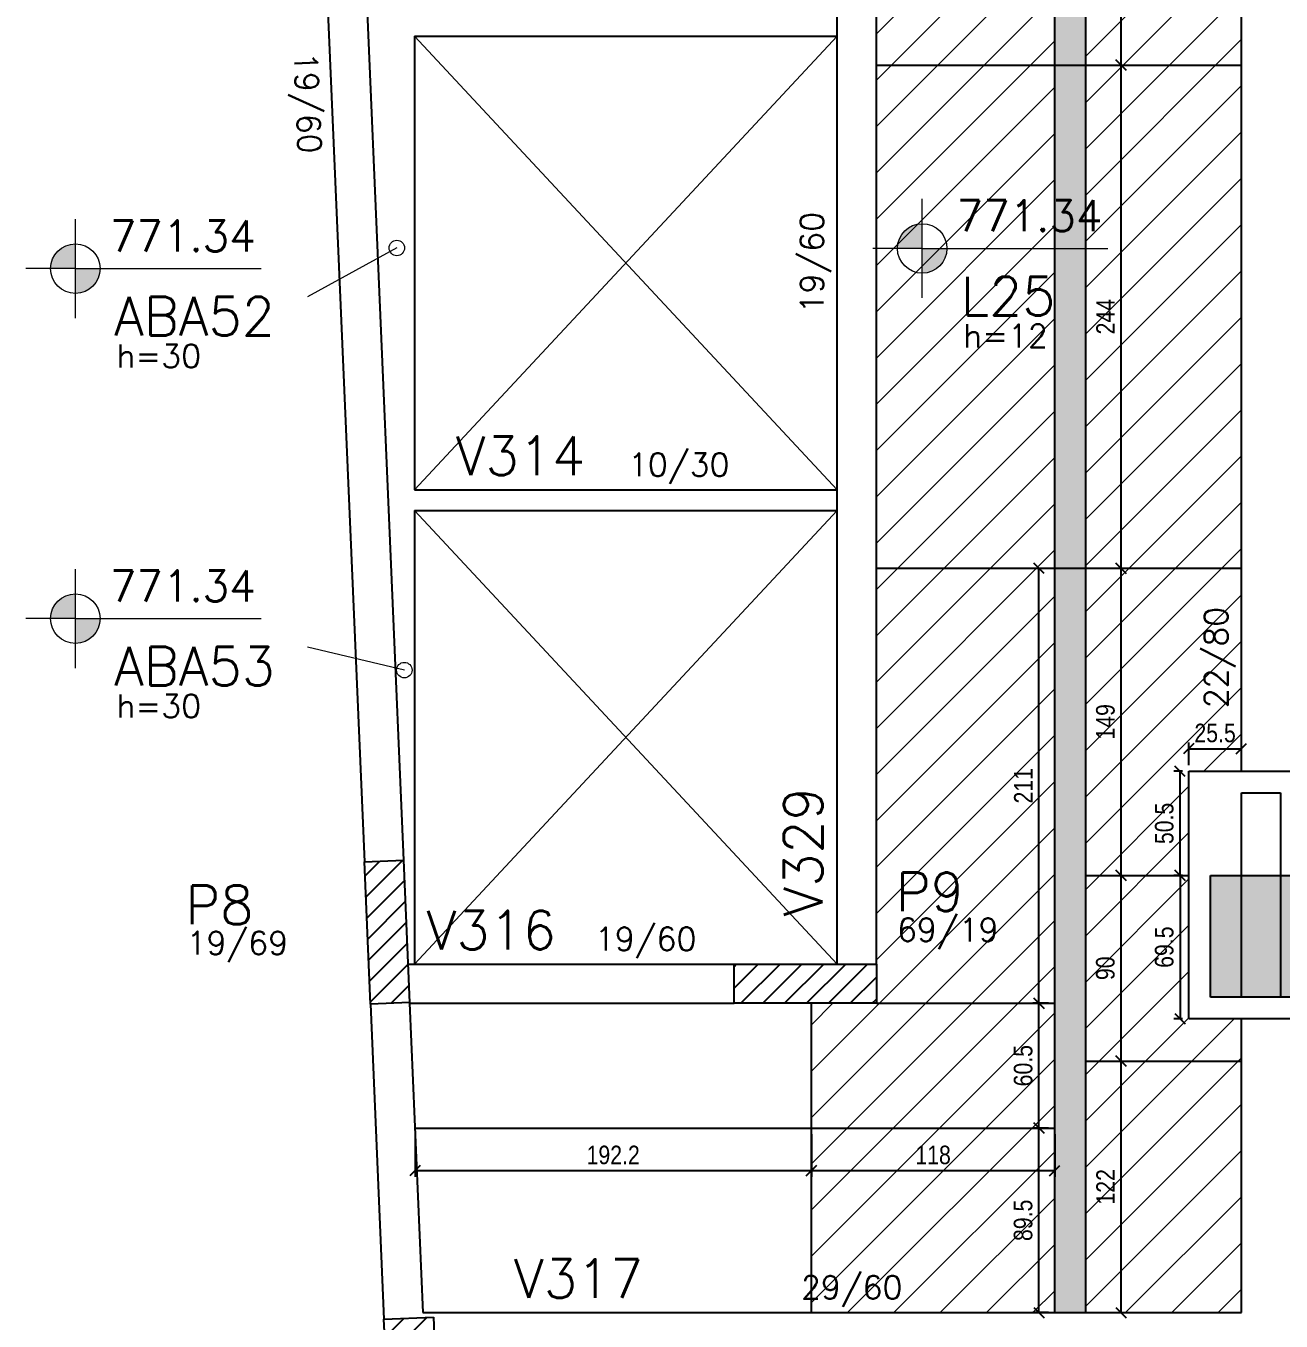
# Model space of a CAD drawing. Extents: x 8513 to 14085, y 1849 to 10799.
# Drawn here: x 9638 to 10247, y 3420 to 4048 of the extents above; entities that cross this region are included whole.
import ezdxf

# ---------------------------------------------------------------- set-up
doc = ezdxf.new("R2010")
doc.units = 0
for name, color, linetype in [('COTA', 241, 'Continuous'), ('Painéis', 200, 'Continuous'), ('Pilares', 5, 'Continuous'), ('VIGAS', 3, 'Continuous'), ('Vázio', 240, 'Continuous')]:
    doc.layers.add(name, color=color, linetype=linetype)
for name, color, linetype, lineweight in [('EST-LAJE-TEXT', 7, 'Continuous', 9), ('EST-PILAR-TEXT', 7, 'Continuous', 9), ('EST-VIGA-TEXT', 7, 'Continuous', 9), ('Hachura', 253, 'Continuous', 9), ('REAPROVEITAMENTO', 7, 'Continuous', 9)]:
    doc.layers.add(name, color=color, linetype=linetype, lineweight=lineweight)
doc.styles.add('COTA TECNICA-50', font='techl___.ttf', dxfattribs={"height": 9})
doc.styles.add('RomanS_IV50', font='romans_IV50.ttf', dxfattribs={"height": 11.25})
doc.styles.add('RomanS_IV50_B', font='', dxfattribs={"height": 18.75})
doc.styles.add('RomanS_IV50_B_1', font='', dxfattribs={"height": 22.5})
doc.styles.get('RomanS_IV50_B').set_extended_font_data('RomanS_IV50', bold=True)
doc.styles.get('RomanS_IV50_B_1').set_extended_font_data('RomanS_IV50', bold=True)
doc.dimstyles.new('PAINEL', dxfattribs={"dimtxt": 9, "dimasz": 5, "dimexe": 3, "dimexo": 3, "dimgap": 3, "dimtad": 1, "dimdec": 1, "dimzin": 12, "dimdsep": 46, "dimtxsty": 'COTA TECNICA-50', "dimblk": 'OBLIQUE', "dimcen": 0, "dimclrd": 4, "dimclre": 4, "dimclrt": 1, "dimadec": 1, "dimazin": 3, "dimtfac": 1, "dimtdec": 1, "dimtmove": 0, "dimatfit": 3, "dimldrblk": 'OBLIQUE', "dimfxl": 1, "dimtolj": 1, "dimtzin": 12, "dimarcsym": 0})
pattern_1 = [(45, (10227.5145, 3498.507), (-5.3033, 5.3033), [])]

# ---------------------------------------------------------------- blocks, each defined once
blk = doc.blocks.new('FA_Floor_TAG_SURVEY_R01 - NIV_TIT_H_TXT1__TXT2_Menor-2303205-BUSINESS')
at = {"layer": 'EST-LAJE-TEXT'}
h = blk.add_hatch(color=256, dxfattribs=at)
edge = h.paths.add_edge_path(flags=0)
edge.add_line((-0.28, 0.565), (-0.28, 0.405))
edge.add_line((-0.28, 0.405), (-0.44, 0.405))
edge.add_arc((-0.28, 0.405), 0.16, 90, 180, ccw=False)
h = blk.add_hatch(color=256, dxfattribs=at)
edge = h.paths.add_edge_path(flags=0)
edge.add_arc((-0.28, 0.405), 0.16, -90, 0, ccw=False)
edge.add_line((-0.28, 0.245), (-0.28, 0.405))
edge.add_line((-0.28, 0.405), (-0.12, 0.405))
for p, q in [((-0.28, 0.085), (-0.28, 0.725)), ((-0.28, 0.405), (-0.6, 0.405)), ((-0.28, 0.405), (0.92, 0.405))]:
    blk.add_line(p, q, dxfattribs=at)
blk.add_circle((-0.28, 0.405), 0.16, dxfattribs=at)
blk = doc.blocks.new('_Oblique')
at = {"color": 0, "linetype": 'ByBlock', "lineweight": -2}
blk.add_line((-0.5, -0.5), (0.5, 0.5), dxfattribs=at)
blk = doc.blocks.new('*D501')
at = {"layer": 'COTA', "color": 4, "lineweight": -2, "transparency": 16777216}
for p, q in [((9826.79, 3510.51), (9826.79, 3489.85)), ((10019.01, 3510.51), (10019.01, 3489.85)), ((9826.79, 3492.85), (10019.01, 3492.85))]:
    blk.add_line(p, q, dxfattribs=at)
at = {"layer": 'Defpoints', "color": 0, "transparency": 16777216}
for p in [(9826.79, 3513.51), (10019.01, 3513.51), (10019.01, 3492.85)]:
    blk.add_point(p, dxfattribs=at)
at = {"layer": 'COTA', "color": 4, "lineweight": -2, "transparency": 16777216, "xscale": 5, "yscale": 5, "zscale": 5, "rotation": 180}
blk.add_blockref('_Oblique', (9826.79, 3492.85), dxfattribs=at)
at = {"layer": 'COTA', "color": 4, "lineweight": -2, "transparency": 16777216, "xscale": 5, "yscale": 5, "zscale": 5}
blk.add_blockref('_Oblique', (10019.01, 3492.85), dxfattribs=at)
at = {"layer": 'COTA', "color": 1, "transparency": 16777216, "insert": (9922.9, 3500.42), "char_height": 9, "attachment_point": 5, "style": 'COTA TECNICA-50'}
blk.add_mtext('\\A1;192.2', dxfattribs=at)
blk = doc.blocks.new('*D502')
at = {"layer": 'COTA', "color": 4, "lineweight": -2, "transparency": 16777216}
for p, q in [((10019.01, 3510.51), (10019.01, 3489.85)), ((10137.01, 3510.51), (10137.01, 3489.85)), ((10019.01, 3492.85), (10137.01, 3492.85))]:
    blk.add_line(p, q, dxfattribs=at)
at = {"layer": 'Defpoints', "color": 0, "transparency": 16777216}
for p in [(10019.01, 3513.51), (10137.01, 3513.51), (10137.01, 3492.85)]:
    blk.add_point(p, dxfattribs=at)
at = {"layer": 'COTA', "color": 4, "lineweight": -2, "transparency": 16777216, "xscale": 5, "yscale": 5, "zscale": 5, "rotation": 180}
blk.add_blockref('_Oblique', (10019.01, 3492.85), dxfattribs=at)
at = {"layer": 'COTA', "color": 4, "lineweight": -2, "transparency": 16777216, "xscale": 5, "yscale": 5, "zscale": 5}
blk.add_blockref('_Oblique', (10137.01, 3492.85), dxfattribs=at)
at = {"layer": 'COTA', "color": 1, "transparency": 16777216, "insert": (10078.01, 3500.43), "char_height": 9, "attachment_point": 5, "style": 'COTA TECNICA-50'}
blk.add_mtext('\\A1;118', dxfattribs=at)
blk = doc.blocks.new('*D504')
at = {"layer": 'COTA', "color": 4, "lineweight": -2, "transparency": 16777216}
for p, q in [((10155.01, 3546.01), (10172.2, 3546.01)), ((10169.2, 3424.01), (10169.2, 3546.01)), ((10155.01, 3424.01), (10172.2, 3424.01))]:
    blk.add_line(p, q, dxfattribs=at)
at = {"layer": 'Defpoints', "color": 0, "transparency": 16777216}
for p in [(10152.01, 3546.01), (10169.2, 3546.01), (10152.01, 3424.01)]:
    blk.add_point(p, dxfattribs=at)
at = {"layer": 'COTA', "color": 4, "lineweight": -2, "transparency": 16777216, "xscale": 5, "yscale": 5, "zscale": 5}
for p, rotation in [((10169.2, 3546.01), 90), ((10169.2, 3424.01), 270)]:
    blk.add_blockref('_Oblique', p, dxfattribs=dict(at, rotation=rotation))
at = {"layer": 'COTA', "color": 1, "transparency": 16777216, "insert": (10161.64, 3485.01), "char_height": 9, "attachment_point": 5, "rotation": 90, "style": 'COTA TECNICA-50'}
blk.add_mtext('\\A1;122', dxfattribs=at)
blk = doc.blocks.new('*D505')
at = {"layer": 'COTA', "color": 4, "lineweight": -2, "transparency": 16777216}
for p, q in [((10155.01, 3636.01), (10172.2, 3636.01)), ((10169.2, 3546.01), (10169.2, 3636.01)), ((10155.01, 3546.01), (10172.2, 3546.01))]:
    blk.add_line(p, q, dxfattribs=at)
at = {"layer": 'Defpoints', "color": 0, "transparency": 16777216}
for p in [(10152.01, 3636.01), (10169.2, 3636.01), (10152.01, 3546.01)]:
    blk.add_point(p, dxfattribs=at)
at = {"layer": 'COTA', "color": 4, "lineweight": -2, "transparency": 16777216, "xscale": 5, "yscale": 5, "zscale": 5}
for p, rotation in [((10169.2, 3636.01), 90), ((10169.2, 3546.01), 270)]:
    blk.add_blockref('_Oblique', p, dxfattribs=dict(at, rotation=rotation))
at = {"layer": 'COTA', "color": 1, "transparency": 16777216, "insert": (10161.58, 3591.01), "char_height": 9, "attachment_point": 5, "rotation": 90, "style": 'COTA TECNICA-50'}
blk.add_mtext('\\A1;90', dxfattribs=at)
blk = doc.blocks.new('*D506')
at = {"layer": 'COTA', "color": 4, "lineweight": -2, "transparency": 16777216}
for p, q in [((10155.01, 3785.01), (10172.2, 3785.01)), ((10169.2, 3636.01), (10169.2, 3785.01)), ((10155.01, 3636.01), (10172.2, 3636.01))]:
    blk.add_line(p, q, dxfattribs=at)
at = {"layer": 'Defpoints', "color": 0, "transparency": 16777216}
for p in [(10152.01, 3785.01), (10169.2, 3785.01), (10152.01, 3636.01)]:
    blk.add_point(p, dxfattribs=at)
at = {"layer": 'COTA', "color": 4, "lineweight": -2, "transparency": 16777216, "xscale": 5, "yscale": 5, "zscale": 5}
for p, rotation in [((10169.2, 3785.01), 90), ((10169.2, 3636.01), 270)]:
    blk.add_blockref('_Oblique', p, dxfattribs=dict(at, rotation=rotation))
at = {"layer": 'COTA', "color": 1, "transparency": 16777216, "insert": (10161.61, 3710.51), "char_height": 9, "attachment_point": 5, "rotation": 90, "style": 'COTA TECNICA-50'}
blk.add_mtext('\\A1;149', dxfattribs=at)
blk = doc.blocks.new('*D507')
at = {"layer": 'COTA', "color": 4, "lineweight": -2, "transparency": 16777216}
for p, q in [((10155.01, 4029.01), (10172.2, 4029.01)), ((10169.2, 3785.01), (10169.2, 4029.01)), ((10155.01, 3785.01), (10172.2, 3785.01))]:
    blk.add_line(p, q, dxfattribs=at)
at = {"layer": 'Defpoints', "color": 0, "transparency": 16777216}
for p in [(10152.01, 4029.01), (10169.2, 4029.01), (10152.01, 3785.01)]:
    blk.add_point(p, dxfattribs=at)
at = {"layer": 'COTA', "color": 4, "lineweight": -2, "transparency": 16777216, "xscale": 5, "yscale": 5, "zscale": 5}
for p, rotation in [((10169.2, 4029.01), 90), ((10169.2, 3785.01), 270)]:
    blk.add_blockref('_Oblique', p, dxfattribs=dict(at, rotation=rotation))
at = {"layer": 'COTA', "color": 1, "transparency": 16777216, "insert": (10161.63, 3907.01), "char_height": 9, "attachment_point": 5, "rotation": 90, "style": 'COTA TECNICA-50'}
blk.add_mtext('\\A1;244', dxfattribs=at)
blk = doc.blocks.new('*D508')
at = {"layer": 'COTA', "color": 4, "lineweight": -2, "transparency": 16777216}
for p, q in [((10155.01, 4273.01), (10172.2, 4273.01)), ((10169.2, 4029.01), (10169.2, 4273.01)), ((10155.01, 4029.01), (10172.2, 4029.01))]:
    blk.add_line(p, q, dxfattribs=at)
at = {"layer": 'Defpoints', "color": 0, "transparency": 16777216}
for p in [(10152.01, 4273.01), (10169.2, 4273.01), (10152.01, 4029.01)]:
    blk.add_point(p, dxfattribs=at)
at = {"layer": 'COTA', "color": 4, "lineweight": -2, "transparency": 16777216, "xscale": 5, "yscale": 5, "zscale": 5}
for p, rotation in [((10169.2, 4273.01), 90), ((10169.2, 4029.01), 270)]:
    blk.add_blockref('_Oblique', p, dxfattribs=dict(at, rotation=rotation))
at = {"layer": 'COTA', "color": 1, "transparency": 16777216, "insert": (10161.63, 4151.01), "char_height": 9, "attachment_point": 5, "rotation": 90, "style": 'COTA TECNICA-50'}
blk.add_mtext('\\A1;244', dxfattribs=at)
blk = doc.blocks.new('*D509')
at = {"layer": 'COTA', "color": 4, "lineweight": -2, "transparency": 16777216}
for p, q in [((10134.01, 3513.51), (10126.32, 3513.51)), ((10129.32, 3424.01), (10129.32, 3513.51)), ((10134.01, 3424.01), (10126.32, 3424.01))]:
    blk.add_line(p, q, dxfattribs=at)
at = {"layer": 'Defpoints', "color": 0, "transparency": 16777216}
for p in [(10129.32, 3513.51), (10137.01, 3513.51), (10137.01, 3424.01)]:
    blk.add_point(p, dxfattribs=at)
at = {"layer": 'COTA', "color": 4, "lineweight": -2, "transparency": 16777216, "xscale": 5, "yscale": 5, "zscale": 5}
for p, rotation in [((10129.32, 3513.51), 90), ((10129.32, 3424.01), 270)]:
    blk.add_blockref('_Oblique', p, dxfattribs=dict(at, rotation=rotation))
at = {"layer": 'COTA', "color": 1, "transparency": 16777216, "insert": (10121.69, 3468.76), "char_height": 9, "attachment_point": 5, "rotation": 90, "style": 'COTA TECNICA-50'}
blk.add_mtext('\\A1;89.5', dxfattribs=at)
blk = doc.blocks.new('*D510')
at = {"layer": 'COTA', "color": 4, "lineweight": -2, "transparency": 16777216}
for p, q in [((10134.01, 3574.01), (10126.32, 3574.01)), ((10129.32, 3513.51), (10129.32, 3574.01)), ((10134.01, 3513.51), (10126.32, 3513.51))]:
    blk.add_line(p, q, dxfattribs=at)
at = {"layer": 'Defpoints', "color": 0, "transparency": 16777216}
for p in [(10129.32, 3574.01), (10137.01, 3574.01), (10137.01, 3513.51)]:
    blk.add_point(p, dxfattribs=at)
at = {"layer": 'COTA', "color": 4, "lineweight": -2, "transparency": 16777216, "xscale": 5, "yscale": 5, "zscale": 5}
for p, rotation in [((10129.32, 3574.01), 90), ((10129.32, 3513.51), 270)]:
    blk.add_blockref('_Oblique', p, dxfattribs=dict(at, rotation=rotation))
at = {"layer": 'COTA', "color": 1, "transparency": 16777216, "insert": (10121.72, 3543.76), "char_height": 9, "attachment_point": 5, "rotation": 90, "style": 'COTA TECNICA-50'}
blk.add_mtext('\\A1;60.5', dxfattribs=at)
blk = doc.blocks.new('*D511')
at = {"layer": 'COTA', "color": 4, "lineweight": -2, "transparency": 16777216}
for p, q in [((10129.32, 3574.01), (10129.32, 3785.01)), ((10132.32, 3785.01), (10132.32, 3785.01)), ((10134.01, 3574.01), (10126.32, 3574.01))]:
    blk.add_line(p, q, dxfattribs=at)
at = {"layer": 'Defpoints', "color": 0, "transparency": 16777216}
for p in [(10129.32, 3785.01), (10129.32, 3785.01), (10137.01, 3574.01)]:
    blk.add_point(p, dxfattribs=at)
at = {"layer": 'COTA', "color": 4, "lineweight": -2, "transparency": 16777216, "xscale": 5, "yscale": 5, "zscale": 5}
for p, rotation in [((10129.32, 3785.01), 90), ((10129.32, 3574.01), 270)]:
    blk.add_blockref('_Oblique', p, dxfattribs=dict(at, rotation=rotation))
at = {"layer": 'COTA', "color": 1, "transparency": 16777216, "insert": (10121.77, 3679.51), "char_height": 9, "attachment_point": 5, "rotation": 90, "style": 'COTA TECNICA-50'}
blk.add_mtext('\\A1;211', dxfattribs=at)
blk = doc.blocks.new('*D512')
at = {"layer": 'COTA', "color": 4, "lineweight": -2, "transparency": 16777216}
for p, q in [((10202.01, 3689.51), (10202.01, 3700.47)), ((10227.51, 3689.51), (10227.51, 3700.47)), ((10202.01, 3697.47), (10227.51, 3697.47))]:
    blk.add_line(p, q, dxfattribs=at)
at = {"layer": 'Defpoints', "color": 0, "transparency": 16777216}
for p in [(10227.51, 3697.47), (10202.01, 3686.51), (10227.51, 3686.51)]:
    blk.add_point(p, dxfattribs=at)
at = {"layer": 'COTA', "color": 4, "lineweight": -2, "transparency": 16777216, "xscale": 5, "yscale": 5, "zscale": 5, "rotation": 180}
blk.add_blockref('_Oblique', (10202.01, 3697.47), dxfattribs=at)
at = {"layer": 'COTA', "color": 4, "lineweight": -2, "transparency": 16777216, "xscale": 5, "yscale": 5, "zscale": 5}
blk.add_blockref('_Oblique', (10227.51, 3697.47), dxfattribs=at)
at = {"layer": 'COTA', "color": 1, "transparency": 16777216, "insert": (10214.76, 3705.06), "char_height": 9, "attachment_point": 5, "style": 'COTA TECNICA-50'}
blk.add_mtext('\\A1;25.5', dxfattribs=at)
blk = doc.blocks.new('*D513')
at = {"layer": 'COTA', "color": 4, "lineweight": -2, "transparency": 16777216}
for p, q in [((10199.01, 3686.51), (10194.75, 3686.51)), ((10197.75, 3636.01), (10197.75, 3686.51)), ((10199.01, 3636.01), (10194.75, 3636.01))]:
    blk.add_line(p, q, dxfattribs=at)
at = {"layer": 'Defpoints', "color": 0, "transparency": 16777216}
for p in [(10197.75, 3686.51), (10202.01, 3686.51), (10202.01, 3636.01)]:
    blk.add_point(p, dxfattribs=at)
at = {"layer": 'COTA', "color": 4, "lineweight": -2, "transparency": 16777216, "xscale": 5, "yscale": 5, "zscale": 5}
for p, rotation in [((10197.75, 3686.51), 90), ((10197.75, 3636.01), 270)]:
    blk.add_blockref('_Oblique', p, dxfattribs=dict(at, rotation=rotation))
at = {"layer": 'COTA', "color": 1, "transparency": 16777216, "insert": (10190.15, 3661.26), "char_height": 9, "attachment_point": 5, "rotation": 90, "style": 'COTA TECNICA-50'}
blk.add_mtext('\\A1;50.5', dxfattribs=at)
blk = doc.blocks.new('*D514')
at = {"layer": 'COTA', "color": 4, "lineweight": -2, "transparency": 16777216}
for p, q in [((10199.01, 3636.01), (10194.75, 3636.01)), ((10197.75, 3636.01), (10197.75, 3566.51)), ((10199.01, 3566.51), (10194.75, 3566.51))]:
    blk.add_line(p, q, dxfattribs=at)
at = {"layer": 'Defpoints', "color": 0, "transparency": 16777216}
for p in [(10202.01, 3636.01), (10197.75, 3566.51), (10202.01, 3566.51)]:
    blk.add_point(p, dxfattribs=at)
at = {"layer": 'COTA', "color": 4, "lineweight": -2, "transparency": 16777216, "xscale": 5, "yscale": 5, "zscale": 5}
for p, rotation in [((10197.75, 3636.01), 90), ((10197.75, 3566.51), 270)]:
    blk.add_blockref('_Oblique', p, dxfattribs=dict(at, rotation=rotation))
at = {"layer": 'COTA', "color": 1, "transparency": 16777216, "insert": (10190.13, 3601.26), "char_height": 9, "attachment_point": 5, "rotation": 90, "style": 'COTA TECNICA-50'}
blk.add_mtext('\\A1;69.5', dxfattribs=at)

msp = doc.modelspace()

# ---------------------------------------------------------------- hatches: boundary and pattern name
at = {"layer": 'Hachura'}
h = msp.add_hatch(color=256, dxfattribs=at)
h.paths.add_polyline_path([(10152.01, 4273.01), (10137.01, 4273.01), (10137.01, 4029.01), (10152.01, 4029.01)])
h.paths.add_polyline_path([(10152.01, 4029.01), (10137.01, 4029.01), (10137.01, 3785.01), (10152.01, 3785.01)])
h.paths.add_polyline_path([(10152.01, 3785.01), (10137.01, 3785.01), (10137.01, 3424.01), (10152.01, 3424.01)])
at = {"layer": 'Pilares'}
h = msp.add_hatch(dxfattribs=at)
h.set_pattern_fill('FP_1', color=5, style=0, pattern_type=2)
h.set_pattern_definition(pattern_1)
h.paths.add_polyline_path([(9805.2, 3573.65), (9824.18, 3574.46), (9821.22, 3643.4), (9802.24, 3642.59)], flags=0)
msp.add_hatch(color=5, dxfattribs=at).paths.add_polyline_path([(10235.95, 3577.01), (10261.51, 3577.01), (10261.51, 3636.01), (10212.51, 3636.01), (10212.51, 3577.01)], flags=0)
h = msp.add_hatch(dxfattribs=at)
h.set_pattern_fill('FP_1', color=5, style=0, pattern_type=2)
h.set_pattern_definition(pattern_1)
h.paths.add_polyline_path([(9981.51, 3574.01), (10050.51, 3574.01), (10050.51, 3593.01), (9981.51, 3593.01)], flags=0)
h = msp.add_hatch(dxfattribs=at)
h.set_pattern_fill('FP_1', color=5, style=0, pattern_type=2)
h.set_pattern_definition(pattern_1)
h.paths.add_polyline_path([(9814.71, 3351.85), (9838.69, 3352.88), (9835.73, 3421.82), (9811.75, 3420.79)], flags=0)
at = {"layer": 'REAPROVEITAMENTO'}
h = msp.add_hatch(dxfattribs=at)
h.set_pattern_fill('ANSI31', color=251, scale=5, style=0)
h.set_pattern_definition([(45, (-181390.063, -29748.07), (-11.2253202, 11.2253202), [])])
h.paths.add_polyline_path([(10137.01, 3513.51), (10019.01, 3513.51), (10019.01, 3424.01), (10137.01, 3424.01)])
h.paths.add_polyline_path([(10137.01, 3574.01), (10050.51, 3574.01), (10019.01, 3574.01), (10019.01, 3513.51), (10137.01, 3513.51)])
h.paths.add_polyline_path([(10227.51, 3546.01), (10152.01, 3546.01), (10152.01, 3424.01), (10227.51, 3424.01)])
h.paths.add_polyline_path([(10202.01, 3636.01), (10152.01, 3636.01), (10152.01, 3546.01), (10227.51, 3546.01), (10227.51, 3566.51), (10202.01, 3566.51)])
h.paths.add_polyline_path([(10227.51, 3785.01), (10152.01, 3785.01), (10152.01, 3636.01), (10202.01, 3636.01), (10202.01, 3686.51), (10227.51, 3686.51)])
h.paths.add_polyline_path([(10137.01, 3785.01), (10050.51, 3785.01), (10050.51, 3593.01), (10050.51, 3574.01), (10137.01, 3574.01)])
h.paths.add_polyline_path([(10137.01, 4029.01), (10050.51, 4029.01), (10050.51, 3785.01), (10137.01, 3785.01)])
h.paths.add_polyline_path([(10227.51, 4029.01), (10152.01, 4029.01), (10152.01, 3785.01), (10227.51, 3785.01)])
h.paths.add_polyline_path([(10227.51, 4224.51), (10209.51, 4224.51), (10209.51, 4273.01), (10152.01, 4273.01), (10152.01, 4029.01), (10227.51, 4029.01)])
h.paths.add_polyline_path([(10137.01, 4273.01), (10050.51, 4273.01), (10050.51, 4029.01), (10137.01, 4029.01)])
h.paths.add_polyline_path([(10010.19, 3423.99), (10071.06, 3423.99), (10071.06, 3447.83), (10010.19, 3447.83)], flags=9)
h.paths.add_polyline_path([(10227.53, 3713.32), (10227.53, 3774.19), (10203.69, 3774.19), (10203.69, 3713.32)], flags=9)
h.paths.add_polyline_path([(10055.81, 3597.41), (10116.68, 3597.41), (10116.68, 3621.25), (10055.81, 3621.25)], flags=24)
h.paths.add_polyline_path([(10052.18, 3607.72), (10097.63, 3607.72), (10097.63, 3647.25), (10052.18, 3647.25)], flags=24)
h.paths.add_polyline_path([(10055.81, 3597.41), (10116.68, 3597.41), (10116.68, 3621.25), (10055.81, 3621.25)], flags=24)
h.paths.add_polyline_path([(10052.18, 3607.72), (10097.63, 3607.72), (10097.63, 3647.25), (10052.18, 3647.25)], flags=24)

# ---------------------------------------------------------------- linework, layer by layer
at = {"layer": 'EST-LAJE-TEXT'}
for p, q in [((9817.97, 3940.31), (9774.62, 3916.54)), ((9821.62, 3735.59), (9774.62, 3746.79))]:
    msp.add_line(p, q, dxfattribs=at)
for centre in [(9817.97, 3940.31), (9821.62, 3735.59)]:
    msp.add_circle(centre, 3.75, dxfattribs=at)
at = {"layer": 'Painéis', "ltscale": 70}
for p, q in [((10137.01, 3424.01), (10137.01, 4273.01)), ((10152.01, 3424.01), (10152.01, 4273.01)), ((10050.51, 4029.01), (10227.51, 4029.01)), ((10050.51, 3785.01), (10227.51, 3785.01)), ((10152.01, 3636.01), (10202.01, 3636.01)), ((10019.01, 3424.01), (10019.01, 3574.01)), ((10050.51, 3574.01), (10137.01, 3574.01)), ((10152.01, 3546.01), (10227.51, 3546.01)), ((9826.79, 3513.51), (10137.01, 3513.51))]:
    msp.add_line(p, q, dxfattribs=at)
at = {"layer": 'Pilares'}
for p, q in [((10227.51, 3577.01), (10227.51, 3676.01)), ((10227.51, 3676.01), (10246.51, 3676.01)), ((10246.51, 3676.01), (10246.51, 3577.01))]:
    msp.add_line(p, q, dxfattribs=at)
at = {"layer": 'Pilares', "color": 5}
for p, q in [((9802.24, 3642.59), (9821.22, 3643.4)), ((9821.22, 3643.4), (9824.18, 3574.46)), ((9805.2, 3573.65), (9802.24, 3642.59)), ((10212.51, 3577.01), (10212.51, 3636.01)), ((10212.51, 3636.01), (10261.51, 3636.01)), ((9981.51, 3574.01), (9981.51, 3593.01)), ((9981.51, 3593.01), (10050.51, 3593.01)), ((10050.51, 3593.01), (10050.51, 3574.01)), ((9824.18, 3574.46), (9805.2, 3573.65)), ((10050.51, 3574.01), (9981.51, 3574.01)), ((10261.51, 3577.01), (10212.51, 3577.01)), ((9811.75, 3420.79), (9835.73, 3421.82)), ((9814.71, 3351.85), (9811.75, 3420.79)), ((9835.73, 3421.82), (9838.69, 3352.88))]:
    msp.add_line(p, q, dxfattribs=at)
at = {"layer": 'VIGAS', "color": 3}
for p, q in [((10031.51, 3593.01), (10031.51, 4273.01)), ((10050.51, 3593.01), (10050.51, 4273.01)), ((10227.51, 3686.51), (10227.51, 4224.51)), ((9778.4, 4198.55), (9802.24, 3642.59)), ((9797.38, 4199.36), (9821.22, 3643.4)), ((9826.51, 4043.01), (10031.51, 4043.01)), ((9826.51, 4043.01), (9826.51, 3823.01)), ((9826.51, 3823.01), (10031.51, 3823.01)), ((9826.51, 3813.01), (10031.51, 3813.01)), ((9826.51, 3813.01), (9826.51, 3593.01)), ((10202.01, 3566.51), (10202.01, 3686.51)), ((10202.01, 3686.51), (10272.01, 3686.51)), ((9823.39, 3593.01), (9981.51, 3593.01)), ((9824.2, 3574.01), (9981.51, 3574.01)), ((9824.2, 3574.01), (9830.63, 3424.01)), ((9805.2, 3573.65), (9811.75, 3420.79)), ((10272.01, 3566.51), (10202.01, 3566.51)), ((10227.51, 3424.01), (10227.51, 3566.51)), ((9830.63, 3424.01), (10227.51, 3424.01))]:
    msp.add_line(p, q, dxfattribs=at)
at = {"layer": 'Vázio', "linetype": 'Continuous', "lineweight": 9}
for p, q in [((10031.51, 4043.01), (9826.51, 3823.01)), ((9826.51, 4043.01), (10031.51, 3823.01)), ((10031.51, 3593.01), (9826.51, 3813.01)), ((9826.51, 3593.01), (10031.51, 3813.01))]:
    msp.add_line(p, q, dxfattribs=at)

# ---------------------------------------------------------------- block references
at = {"layer": 'EST-LAJE-TEXT', "xscale": 74.99999999999996, "yscale": 74.99999999999996, "zscale": 74.99999999999996}
for p in [(10093.73, 3909.7), (9683.12, 3899.94), (9683.12, 3730.19)]:
    msp.add_blockref('FA_Floor_TAG_SURVEY_R01 - NIV_TIT_H_TXT1__TXT2_Menor-2303205-BUSINESS', p, dxfattribs=at)

# ---------------------------------------------------------------- texts
at = {"layer": 'EST-LAJE-TEXT', "lineweight": 30, "attachment_point": 1}
for s, insert, char_height, width, style in [('771.34', (10089.43, 3963.43), 15, 99.8101, 'RomanS_IV50_B'), ('771.34', (9678.82, 3953.66), 15, 99.8101, 'RomanS_IV50_B'), ('h=12', (10092.66, 3903.31), 11.25, 58.924, 'RomanS_IV50'), ('h=30', (9682.04, 3893.55), 11.25, 58.924, 'RomanS_IV50'), ('771.34', (9678.82, 3783.91), 15, 99.8101, 'RomanS_IV50_B'), ('h=30', (9682.04, 3723.8), 11.25, 58.924, 'RomanS_IV50')]:
    msp.add_mtext(s, dxfattribs=dict(at, insert=insert, char_height=char_height, width=width, style=style))
at = {"layer": 'EST-LAJE-TEXT', "lineweight": 50, "char_height": 18.75, "attachment_point": 1, "style": 'RomanS_IV50_B_1'}
for s, insert, width in [('L25', (10091.53, 3926.37), 63.7342), ('ABA52', (9680.91, 3916.61), 111.2341), ('ABA53', (9680.91, 3746.86), 111.2341)]:
    msp.add_mtext(s, dxfattribs=dict(at, insert=insert, width=width))
at = {"layer": 'EST-PILAR-TEXT', "lineweight": 50, "attachment_point": 1}
for s, insert, char_height, width, style in [('P9', (10060.02, 3637.47), 18.75, 46.2975, 'RomanS_IV50_B_1'), ('P9', (10060.02, 3637.47), 18.75, 46.2975, 'RomanS_IV50_B_1'), ('P8', (9715.49, 3631.08), 18.75, 46.2975, 'RomanS_IV50_B_1'), ('P8', (9715.49, 3631.08), 18.75, 46.2975, 'RomanS_IV50_B_1'), ('69/19', (10060.56, 3615.29), 11.25, 70.3481, 'RomanS_IV50'), ('69/19', (10060.56, 3615.29), 11.25, 70.3481, 'RomanS_IV50'), ('19/69', (9716.04, 3608.89), 11.25, 70.3481, 'RomanS_IV50'), ('19/69', (9716.04, 3608.89), 11.25, 70.3481, 'RomanS_IV50')]:
    msp.add_mtext(s, dxfattribs=dict(at, insert=insert, char_height=char_height, width=width, style=style))
at = {"layer": 'EST-VIGA-TEXT', "lineweight": 30, "char_height": 11.25, "width": 70.3481, "attachment_point": 1, "style": 'RomanS_IV50'}
for s, insert, rotation in [('19/60', (9779.34, 4035.48), 272.45568), ('19/60', (10013.65, 3908.61), 90), ('22/80', (10209.65, 3717.11), 90)]:
    msp.add_mtext(s, dxfattribs=dict(at, insert=insert, rotation=rotation))
at = {"layer": 'EST-VIGA-TEXT', "lineweight": 50, "char_height": 18.75, "width": 88.9873, "attachment_point": 1, "style": 'RomanS_IV50_B_1'}
for s, insert in [('V314', (9846.57, 3848.89)), ('V316', (9832.43, 3618.89)), ('V317', (9874.8, 3449.89))]:
    msp.add_mtext(s, dxfattribs=dict(at, insert=insert))
at = {"layer": 'EST-VIGA-TEXT', "lineweight": 30, "char_height": 11.25, "width": 70.3481, "attachment_point": 1, "style": 'RomanS_IV50'}
for s, insert in [('10/30', (9930.12, 3840.87)), ('19/60', (9914.05, 3610.87)), ('29/60', (10013.98, 3441.87))]:
    msp.add_mtext(s, dxfattribs=dict(at, insert=insert))
at = {"layer": 'EST-VIGA-TEXT', "lineweight": 50, "insert": (10005.63, 3616.06), "char_height": 18.75, "width": 88.9873, "attachment_point": 1, "rotation": 90, "style": 'RomanS_IV50_B_1'}
msp.add_mtext('V329', dxfattribs=at)

# ---------------------------------------------------------------- dimensions: what is measured, and where the dimension line sits
at = {"layer": 'COTA'}
for base, p1, p2, picture, middle in [((10169.2, 4273.01), (10152.01, 4029.01), (10152.01, 4273.01), '*D508', (10161.63, 4151.01)), ((10169.2, 4029.01), (10152.01, 3785.01), (10152.01, 4029.01), '*D507', (10161.63, 3907.01)), ((10129.32, 3785.01), (10137.01, 3574.01), (10129.32, 3785.01), '*D511', (10121.77, 3679.51)), ((10169.2, 3785.01), (10152.01, 3636.01), (10152.01, 3785.01), '*D506', (10161.61, 3710.51)), ((10169.2, 3636.01), (10152.01, 3546.01), (10152.01, 3636.01), '*D505', (10161.58, 3591.01)), ((10129.32, 3574.01), (10137.01, 3513.51), (10137.01, 3574.01), '*D510', (10121.72, 3543.76))]:
    dim = msp.add_linear_dim(base=base, p1=p1, p2=p2, angle=90, dimstyle='PAINEL', override={"dimtmove": 1}, dxfattribs=at)
    dim.commit()
    dim.dimension.update_dxf_attribs({"geometry": picture, "text_midpoint": middle})
dim = msp.add_linear_dim(base=(10227.51, 3697.47), p1=(10202.01, 3686.51), p2=(10227.51, 3686.51), dimstyle='PAINEL', dxfattribs=at)
dim.commit()
dim.dimension.update_dxf_attribs({"geometry": '*D512', "text_midpoint": (10214.76, 3697.47), "dimtype": 160})
for base, p1, p2, picture, middle in [((10197.75, 3686.51), (10202.01, 3636.01), (10202.01, 3686.51), '*D513', (10190.15, 3661.26)), ((10197.75, 3566.51), (10202.01, 3636.01), (10202.01, 3566.51), '*D514', (10190.13, 3601.26)), ((10169.2, 3546.01), (10152.01, 3424.01), (10152.01, 3546.01), '*D504', (10161.64, 3485.01)), ((10129.32, 3513.51), (10137.01, 3424.01), (10137.01, 3513.51), '*D509', (10121.69, 3468.76))]:
    dim = msp.add_linear_dim(base=base, p1=p1, p2=p2, angle=90, dimstyle='PAINEL', dxfattribs=at)
    dim.commit()
    dim.dimension.update_dxf_attribs({"geometry": picture, "text_midpoint": middle})
dim = msp.add_linear_dim(base=(10019.01, 3492.85), p1=(9826.79, 3513.51), p2=(10019.01, 3513.51), dimstyle='PAINEL', dxfattribs=at)
dim.commit()
dim.dimension.update_dxf_attribs({"geometry": '*D501', "text_midpoint": (9922.9, 3500.42)})
dim = msp.add_linear_dim(base=(10137.01, 3492.85), p1=(10019.01, 3513.51), p2=(10137.01, 3513.51), dimstyle='PAINEL', override={"dimtmove": 1}, dxfattribs=at)
dim.commit()
dim.dimension.update_dxf_attribs({"geometry": '*D502', "text_midpoint": (10078.01, 3500.43)})

doc.saveas('drawing.dxf')
